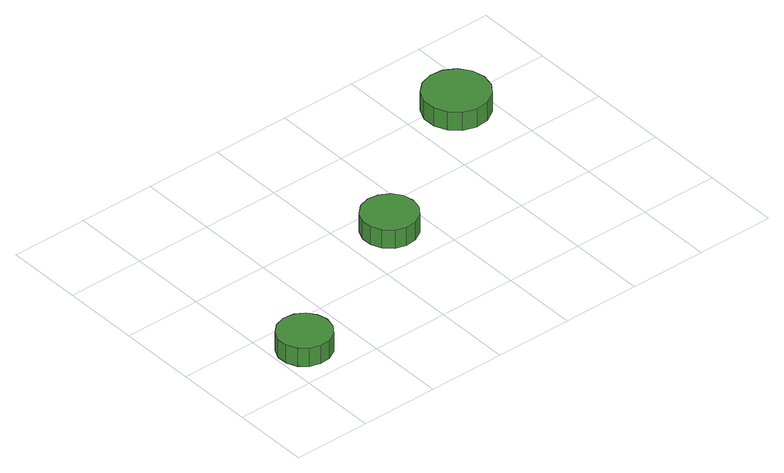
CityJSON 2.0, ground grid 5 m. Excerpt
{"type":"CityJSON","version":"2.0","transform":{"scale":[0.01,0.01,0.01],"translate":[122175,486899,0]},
"CityObjects":{
"tree1":{"type":"SolitaryVegetationObject","attributes":{"function":"something"},"geometry":[{"type":"MultiSurface","lod":"1","boundaries":[[[0,1,2,3,4,5,6,7,8,9,10,11,12,13,14]],[[15,16,17,18,19,20,21,22,23,24,25,26,27,28,29]],[[0,29,28,1]],[[1,28,27,2]],[[2,27,26,3]],[[3,26,25,4]],[[4,25,24,5]],[[5,24,23,6]],[[6,23,22,7]],[[7,22,21,8]],[[8,21,20,9]],[[9,20,19,10]],[[10,19,18,11]],[[11,18,17,12]],[[12,17,16,13]],[[13,16,15,14]],[[14,15,29,0]]]}]},
"tree2":{"type":"SolitaryVegetationObject","attributes":{"function":"something"},"geometry":[{"type":"MultiSurface","lod":"1","boundaries":[[[30,31,32,33,34,35,36,37,38,39,40,41,42,43,44]],[[45,46,47,48,49,50,51,52,53,54,55,56,57,58,59]],[[30,59,58,31]],[[31,58,57,32]],[[32,57,56,33]],[[33,56,55,34]],[[34,55,54,35]],[[35,54,53,36]],[[36,53,52,37]],[[37,52,51,38]],[[38,51,50,39]],[[39,50,49,40]],[[40,49,48,41]],[[41,48,47,42]],[[42,47,46,43]],[[43,46,45,44]],[[44,45,59,30]]]}]},
"tree3":{"type":"SolitaryVegetationObject","attributes":{"function":"something"},"geometry":[{"type":"MultiSurface","lod":"1","boundaries":[[[60,61,62,63,64,65,66,67,68,69,70,71,72,73,74]],[[75,76,77,78,79,80,81,82,83,84,85,86,87,88,89]],[[60,89,88,61]],[[61,88,87,62]],[[62,87,86,63]],[[63,86,85,64]],[[64,85,84,65]],[[65,84,83,66]],[[66,83,82,67]],[[67,82,81,68]],[[68,81,80,69]],[[69,80,79,70]],[[70,79,78,71]],[[71,78,77,72]],[[72,77,76,73]],[[73,76,75,74]],[[74,75,89,60]]]}]}
},
"vertices":[
[358,265,188],[343,334,188],[301,391,188],[240,426,188],[170,433,188],[103,412,188],[51,364,188],[22,300,188],[22,230,188],[51,165,188],[103,118,188],[170,96,188],[240,104,188],[301,139,188],[343,196,188],[343,196,59],[301,139,59],[240,104,59],[170,96,59],[103,118,59],[51,165,59],[22,230,59],[22,300,59],[51,364,59],[103,412,59],[170,433,59],[240,426,59],[301,391,59],[343,334,59],[358,265,59],
[1450,803,193],[1435,874,193],[1392,933,193],[1329,969,193],[1256,977,193],[1187,955,193],[1133,906,193],[1103,839,193],[1103,767,193],[1133,700,193],[1187,651,193],[1256,629,193],[1329,636,193],[1392,673,193],[1435,732,193],[1435,732,64],[1392,673,64],[1329,636,64],[1256,629,64],[1187,651,64],[1133,700,64],[1103,767,64],[1103,839,64],[1133,906,64],[1187,955,64],[1256,977,64],[1329,969,64],[1392,933,64],[1435,874,64],[1450,803,64],
[2508,1430,195],[2490,1515,195],[2440,1585,195],[2365,1628,195],[2279,1637,195],[2196,1610,195],[2132,1553,195],[2097,1474,195],[2097,1387,195],[2132,1308,195],[2196,1250,195],[2279,1224,195],[2365,1233,195],[2440,1276,195],[2490,1346,195],[2490,1346,66],[2440,1276,66],[2365,1233,66],[2279,1224,66],[2196,1250,66],[2132,1308,66],[2097,1387,66],[2097,1474,66],[2132,1553,66],[2196,1610,66],[2279,1637,66],[2365,1628,66],[2440,1585,66],[2490,1515,66],[2508,1430,66]
]}
